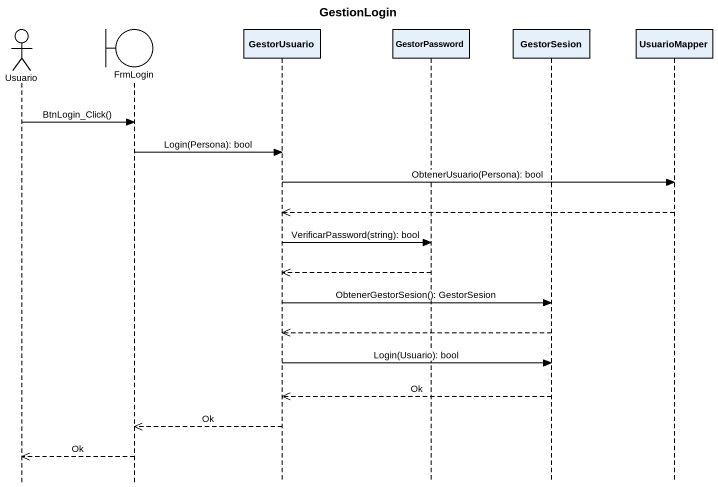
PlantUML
@startuml
title GestionLogin
hide footbox
actor Usuario
boundary FrmLogin
participant GestorUsuario
participant GestorPassword
participant GestorSesion
participant UsuarioMapper

Usuario -> FrmLogin : BtnLogin_Click()
FrmLogin -> GestorUsuario : Login(Persona): bool
GestorUsuario -> UsuarioMapper : ObtenerUsuario(Persona): bool
UsuarioMapper -->> GestorUsuario
GestorUsuario -> GestorPassword : VerificarPassword(string): bool
GestorPassword -->> GestorUsuario
GestorUsuario -> GestorSesion : ObtenerGestorSesion(): GestorSesion
GestorSesion -->> GestorUsuario
GestorUsuario -> GestorSesion : Login(Usuario): bool
GestorSesion -->> GestorUsuario : Ok
GestorUsuario -->> FrmLogin : Ok
FrmLogin -->> Usuario : Ok
@enduml
